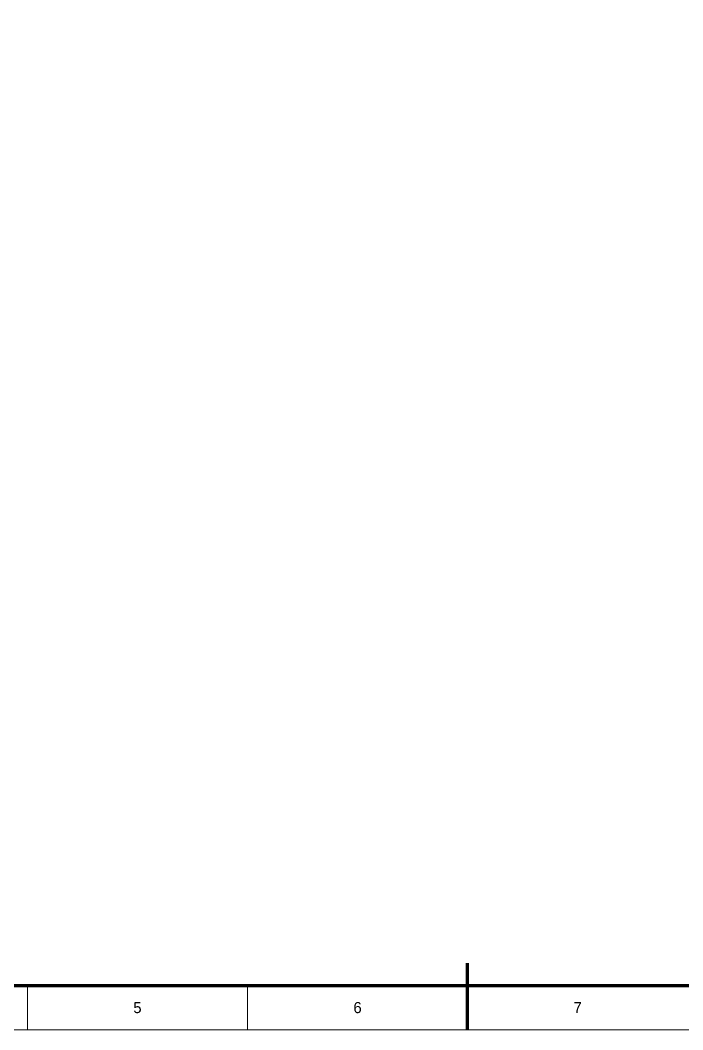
# Model space of a CAD drawing. Header units: millimetres. Extents: x 0 to 594, y 0 to 420.
# Drawn here: x 196.4 to 345.4, y 0 to 227.2 of the extents above; entities that cross this region are included whole.
import ezdxf
from ezdxf.enums import TextEntityAlignment as Align

# ---------------------------------------------------------------- set-up
doc = ezdxf.new("R2010")
doc.units = ezdxf.units.MM
for name, color, linetype, lineweight in [('FINA', 7, 'CONTINUOUS', 18), ('NORMA', 7, 'CONTINUOUS', 70), ('TEXTO', 7, 'CONTINUOUS', 25)]:
    doc.layers.add(name, color=color, linetype=linetype, lineweight=lineweight)

msp = doc.modelspace()

# ---------------------------------------------------------------- linework, layer by layer
at = {"layer": 'FINA'}
for p, q in [((198, 0), (198, 10)), ((247.5, 0), (247.5, 10)), ((297, 0), (297, 10))]:
    msp.add_line(p, q, dxfattribs=at)
msp.add_lwpolyline([(0, 0), (594, 0), (594, 420), (0, 420)], close=True, dxfattribs=at)
at = {"layer": 'NORMA'}
msp.add_line((297, 0), (297, 15), dxfattribs=at)
msp.add_lwpolyline([(20, 10), (584, 10), (584, 410), (20, 410)], close=True, dxfattribs=at)

# ---------------------------------------------------------------- texts
at = {"layer": 'TEXTO'}
for s, p in [('5', (222.75, 5)), ('6', (272.25, 5)), ('7', (321.75, 5))]:
    msp.add_text(s, height=2.5, dxfattribs=at).set_placement(p, align=Align.MIDDLE_CENTER)

doc.saveas('drawing.dxf')
